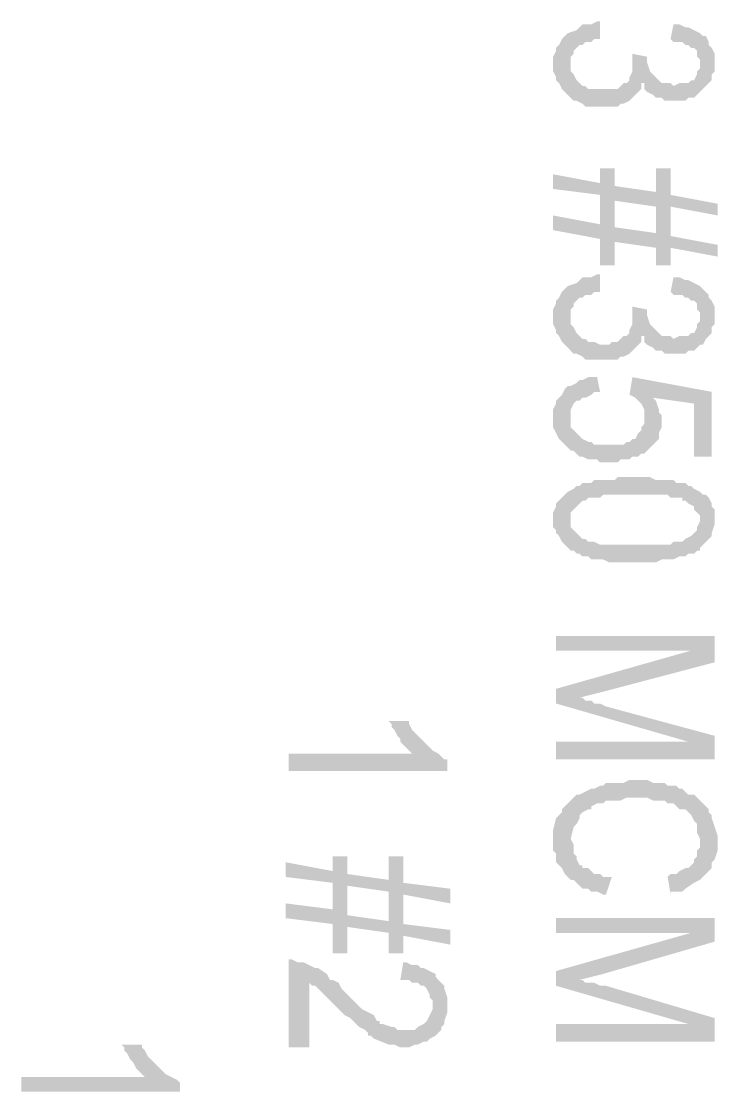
# Model space of a CAD drawing. Header units: inches. Extents: x -186 to 186, y -282 to 282.
# Drawn here: x 6.15 to 14.93, y -14.85 to -1.37 of the extents above; entities that cross this region are included whole.
import ezdxf

# ---------------------------------------------------------------- set-up
doc = ezdxf.new("R2010")
doc.units = ezdxf.units.IN
doc.header["$MEASUREMENT"] = 0
doc.layers.add('H', color=7, linetype='CONTINUOUS', lineweight=100)

msp = doc.modelspace()

# ---------------------------------------------------------------- hatches: boundary and pattern name
at = {"layer": 'H', "linetype": 'Continuous'}
for points in [[(13.444, -1.593), (13.444, -1.37), (13.407, -1.37), (13.333, -1.407), (13.296, -1.407), (13.222, -1.407), (13.185, -1.444), (13.148, -1.481), (13.037, -1.519), (13.074, -1.889), (13.074, -1.815), (13.111, -1.778), (13.111, -1.741), (13.148, -1.704), (13.185, -1.667), (13.222, -1.667), (13.259, -1.63), (13.333, -1.63), (13.37, -1.593)], [(14.704, -1.519), (14.63, -1.481), (14.556, -1.444), (14.519, -1.444), (14.444, -1.407), (14.37, -1.407), (14.333, -1.593), (14.37, -1.63), (14.444, -1.63), (14.481, -1.63), (14.519, -1.667), (14.556, -1.667), (14.593, -1.704), (14.63, -1.704), (14.667, -1.741), (14.667, -1.815), (14.704, -1.852), (14.704, -1.889)], [(13.889, -2.296), (13.852, -1.926), (13.852, -1.963), (13.852, -2), (13.815, -2.074), (13.815, -2.111), (13.778, -2.148), (13.741, -2.148), (13.667, -2.222), (13.593, -2.222), (13.556, -2.222), (13.444, -2.222), (13.37, -2.222), (13.296, -2.222), (13.259, -2.185), (13.222, -2.185), (13.185, -2.148), (13.148, -2.111), (13.111, -2.037), (13.074, -2), (13.074, -1.963), (13.074, -1.889), (13.037, -1.519), (13, -1.556), (12.963, -1.593), (12.926, -1.667), (12.889, -1.704), (12.889, -1.741), (12.852, -1.815), (12.852, -1.852), (12.852, -1.889), (12.852, -1.963), (12.852, -2), (12.889, -2.074), (12.889, -2.111), (12.926, -2.148), (12.963, -2.222), (13, -2.259), (13.037, -2.296), (13.074, -2.333), (13.111, -2.37), (13.148, -2.37), (13.222, -2.407), (13.259, -2.444), (13.296, -2.444), (13.37, -2.444), (13.556, -2.444), (13.63, -2.444), (13.667, -2.444), (13.704, -2.407), (13.741, -2.407), (13.815, -2.37), (13.852, -2.333)], [(14.889, -1.889), (14.889, -1.815), (14.889, -1.778), (14.852, -1.704), (14.815, -1.667), (14.815, -1.63), (14.778, -1.556), (14.741, -1.556), (14.704, -1.519), (14.704, -1.963), (14.667, -2), (14.667, -2.037), (14.63, -2.111), (14.593, -2.111), (14.556, -2.148), (14.481, -2.148), (14.444, -2.148), (14.37, -2.185), (14.333, -2.148), (14.296, -2.148), (14.222, -2.148), (14.148, -2.074), (14.111, -2.037), (14.074, -2), (14.037, -1.889), (14.037, -1.852), (14.037, -2.259), (14.111, -2.296), (14.148, -2.333), (14.222, -2.333), (14.259, -2.37), (14.333, -2.37), (14.481, -2.37), (14.519, -2.37), (14.556, -2.333), (14.63, -2.333), (14.667, -2.296), (14.704, -2.259), (14.741, -2.222), (14.778, -2.185), (14.815, -2.148), (14.852, -2.111), (14.852, -2.037), (14.889, -2), (14.889, -1.963)], [(14.037, -1.815), (13.852, -1.778), (13.852, -1.815), (13.852, -1.889), (13.852, -1.926), (13.889, -2.296), (13.926, -2.259), (13.963, -2.222), (13.963, -2.148), (14, -2.148), (14, -2.222), (14.037, -2.259), (14.037, -1.852)], [(14.926, -4.333), (14.926, -4.185), (14.333, -4.074), (14.333, -3.222), (14.148, -3.222), (14.148, -4.037), (13.63, -3.963), (13.63, -3.222), (13.444, -3.222), (13.444, -3.926), (12.852, -3.815), (12.852, -4), (13.444, -4.111), (13.444, -4.444), (13.63, -4.444), (13.63, -4.148), (14.148, -4.222), (14.148, -4.444), (14.333, -4.444), (14.333, -4.222)], [(13.444, -3.407), (12.852, -3.296), (12.852, -3.481), (13.444, -3.556), (13.444, -3.926)], [(14.148, -3.519), (13.63, -3.444), (13.63, -3.63), (14.148, -3.704), (14.148, -4.037)], [(14.926, -3.815), (14.926, -3.667), (14.333, -3.556), (14.333, -3.704)], [(13.444, -4.778), (13.444, -4.556), (13.407, -4.556), (13.333, -4.593), (13.296, -4.593), (13.222, -4.593), (13.185, -4.63), (13.148, -4.667), (13.037, -4.704), (13.074, -5.111), (13.074, -5), (13.111, -4.963), (13.111, -4.926), (13.148, -4.889), (13.185, -4.852), (13.222, -4.852), (13.259, -4.815), (13.333, -4.815), (13.37, -4.778)], [(13.889, -5.481), (13.852, -5.111), (13.852, -5.148), (13.852, -5.185), (13.815, -5.259), (13.815, -5.296), (13.778, -5.333), (13.741, -5.333), (13.667, -5.407), (13.593, -5.407), (13.556, -5.444), (13.444, -5.444), (13.37, -5.407), (13.296, -5.407), (13.259, -5.37), (13.222, -5.37), (13.185, -5.333), (13.148, -5.296), (13.111, -5.222), (13.074, -5.185), (13.074, -5.148), (13.074, -5.111), (13.037, -4.704), (13, -4.741), (12.963, -4.778), (12.926, -4.852), (12.889, -4.889), (12.889, -4.926), (12.852, -5), (12.852, -5.037), (12.852, -5.111), (12.852, -5.148), (12.852, -5.185), (12.889, -5.259), (12.889, -5.296), (12.926, -5.333), (12.963, -5.407), (13, -5.444), (13.037, -5.481), (13.074, -5.519), (13.111, -5.556), (13.148, -5.556), (13.222, -5.593), (13.259, -5.63), (13.296, -5.63), (13.37, -5.63), (13.556, -5.63), (13.63, -5.63), (13.667, -5.63), (13.704, -5.593), (13.741, -5.593), (13.815, -5.556), (13.852, -5.519)], [(14.889, -5.074), (14.889, -5), (14.889, -4.963), (14.852, -4.889), (14.815, -4.852), (14.815, -4.815), (14.778, -4.778), (14.741, -4.741), (14.704, -4.704), (14.704, -5.148), (14.667, -5.185), (14.667, -5.222), (14.63, -5.296), (14.593, -5.296), (14.556, -5.333), (14.481, -5.333), (14.444, -5.333), (14.37, -5.37), (14.333, -5.333), (14.296, -5.333), (14.222, -5.333), (14.148, -5.259), (14.111, -5.222), (14.074, -5.185), (14.037, -5.074), (14.037, -5.037), (14.037, -5.444), (14.111, -5.481), (14.148, -5.519), (14.222, -5.519), (14.259, -5.556), (14.333, -5.556), (14.481, -5.556), (14.519, -5.556), (14.556, -5.519), (14.63, -5.519), (14.667, -5.481), (14.704, -5.444), (14.741, -5.444), (14.778, -5.37), (14.815, -5.333), (14.852, -5.296), (14.852, -5.222), (14.889, -5.185), (14.889, -5.148)], [(14.704, -4.704), (14.63, -4.667), (14.556, -4.63), (14.519, -4.63), (14.444, -4.593), (14.37, -4.593), (14.333, -4.778), (14.37, -4.815), (14.444, -4.815), (14.481, -4.815), (14.519, -4.852), (14.556, -4.852), (14.593, -4.889), (14.63, -4.889), (14.667, -4.926), (14.667, -5), (14.704, -5.037), (14.704, -5.111)], [(14.037, -5), (13.852, -4.963), (13.852, -5), (13.852, -5.074), (13.852, -5.111), (13.889, -5.481), (13.926, -5.444), (13.963, -5.407), (13.963, -5.333), (14, -5.333), (14, -5.407), (14.037, -5.444), (14.037, -5.037)], [(13.444, -6.037), (13.407, -5.852), (13.333, -5.852), (13.296, -5.852), (13.222, -5.889), (13.185, -5.889), (13.148, -5.926), (13.074, -5.963), (13.037, -5.963), (13.074, -6.37), (13.074, -6.296), (13.074, -6.259), (13.111, -6.185), (13.148, -6.148), (13.185, -6.148), (13.222, -6.111), (13.259, -6.111), (13.333, -6.074), (13.37, -6.037)], [(14.852, -6.852), (14.852, -6.037), (13.852, -5.852), (13.815, -6.074), (13.889, -6.111), (13.926, -6.148), (13.963, -6.185), (14, -6.259), (14, -6.296), (14, -6.815), (14.037, -6.778), (14.074, -6.741), (14.111, -6.111), (14.63, -6.185), (14.63, -6.852)], [(14, -6.815), (14, -6.37), (14, -6.444), (13.963, -6.481), (13.963, -6.519), (13.926, -6.556), (13.889, -6.63), (13.852, -6.63), (13.815, -6.667), (13.778, -6.667), (13.741, -6.704), (13.667, -6.704), (13.444, -6.704), (13.37, -6.704), (13.333, -6.667), (13.296, -6.667), (13.222, -6.63), (13.185, -6.593), (13.148, -6.556), (13.111, -6.519), (13.074, -6.481), (13.074, -6.407), (13.074, -6.37), (13.037, -5.963), (13, -6), (12.963, -6.074), (12.926, -6.111), (12.889, -6.148), (12.889, -6.185), (12.852, -6.259), (12.852, -6.296), (12.852, -6.37), (12.852, -6.407), (12.852, -6.481), (12.889, -6.556), (12.926, -6.63), (12.963, -6.667), (13, -6.704), (13.037, -6.741), (13.074, -6.778), (13.111, -6.778), (13.148, -6.815), (13.185, -6.852), (13.222, -6.852), (13.296, -6.889), (13.333, -6.889), (13.407, -6.889), (13.444, -6.926), (13.667, -6.926), (13.704, -6.889), (13.778, -6.889), (13.815, -6.889), (13.852, -6.852), (13.926, -6.852), (13.963, -6.815)], [(14.222, -6.407), (14.222, -6.333), (14.185, -6.296), (14.185, -6.259), (14.148, -6.148), (14.111, -6.111), (14.074, -6.741), (14.111, -6.704), (14.148, -6.667), (14.185, -6.63), (14.185, -6.556), (14.222, -6.481)], [(14.889, -7.667), (14.889, -7.556), (14.889, -7.519), (14.852, -7.481), (14.852, -7.444), (14.815, -7.37), (14.778, -7.333), (14.741, -7.333), (14.704, -7.296), (14.63, -7.259), (14.593, -7.222), (14.556, -7.222), (14.519, -7.185), (14.481, -7.185), (14.407, -7.185), (14.37, -7.148), (14.333, -7.148), (14.259, -7.148), (14.185, -7.148), (14.148, -7.148), (14.074, -7.111), (13.667, -7.111), (13.63, -7.148), (13.556, -7.148), (13.481, -7.148), (13.444, -7.148), (13.37, -7.148), (13.333, -7.185), (13.296, -7.185), (13.222, -7.185), (13.185, -7.222), (13.148, -7.222), (13.111, -7.259), (13.037, -7.296), (13.074, -7.667), (13.074, -7.63), (13.074, -7.556), (13.111, -7.519), (13.148, -7.481), (13.185, -7.444), (13.222, -7.407), (13.259, -7.407), (13.296, -7.37), (13.333, -7.37), (13.37, -7.37), (13.444, -7.37), (13.481, -7.333), (13.519, -7.333), (13.667, -7.333), (13.704, -7.333), (14.037, -7.333), (14.111, -7.333), (14.222, -7.333), (14.296, -7.333), (14.333, -7.37), (14.37, -7.37), (14.444, -7.37), (14.481, -7.37), (14.481, -7.407), (14.519, -7.407), (14.556, -7.444), (14.63, -7.481), (14.63, -7.519), (14.667, -7.556), (14.704, -7.593), (14.704, -7.63), (14.704, -8), (14.741, -7.963), (14.778, -7.926), (14.815, -7.889), (14.852, -7.852), (14.852, -7.815), (14.889, -7.704)], [(14.704, -8), (14.704, -7.63), (14.704, -7.667), (14.667, -7.741), (14.667, -7.778), (14.63, -7.815), (14.593, -7.852), (14.519, -7.889), (14.481, -7.926), (14.444, -7.926), (14.37, -7.926), (14.333, -7.963), (14.296, -7.963), (14.222, -7.963), (14.185, -7.963), (13.593, -7.963), (13.519, -7.963), (13.481, -7.963), (13.444, -7.963), (13.37, -7.926), (13.333, -7.926), (13.296, -7.926), (13.259, -7.889), (13.222, -7.889), (13.185, -7.852), (13.148, -7.815), (13.111, -7.778), (13.074, -7.741), (13.074, -7.704), (13.074, -7.667), (13.037, -7.296), (13, -7.333), (12.963, -7.37), (12.926, -7.407), (12.889, -7.444), (12.889, -7.481), (12.852, -7.556), (12.852, -7.593), (12.852, -7.667), (12.852, -7.741), (12.889, -7.778), (12.889, -7.815), (12.926, -7.852), (12.963, -7.926), (13, -7.963), (13.037, -8), (13.074, -8.037), (13.111, -8.037), (13.148, -8.074), (13.185, -8.074), (13.222, -8.111), (13.296, -8.111), (13.333, -8.148), (13.37, -8.148), (13.444, -8.148), (13.481, -8.148), (13.556, -8.185), (13.667, -8.185), (13.741, -8.185), (14.037, -8.185), (14.111, -8.185), (14.148, -8.185), (14.222, -8.148), (14.296, -8.148), (14.333, -8.148), (14.37, -8.148), (14.444, -8.111), (14.481, -8.111), (14.519, -8.111), (14.556, -8.074), (14.63, -8.074), (14.667, -8.037), (14.704, -8.037)], [(14.889, -9.444), (14.889, -9.111), (12.889, -9.111), (12.889, -9.296), (14.593, -9.296)], [(14.889, -9.444), (14.593, -9.296), (12.889, -9.778), (13.185, -9.889), (13.481, -9.815)], [(14.889, -10.667), (14.889, -10.37), (13.519, -10), (13.444, -9.963), (13.37, -9.963), (13.333, -9.926), (13.259, -9.926), (13.222, -9.889), (13.185, -9.889), (12.889, -9.778), (12.889, -9.963), (14.556, -10.444)], [(11.074, -10.296), (11.037, -10.222), (11.037, -10.185), (10.778, -10.185), (10.815, -10.222), (10.815, -10.259), (10.852, -10.296), (10.889, -10.37), (10.926, -10.407), (10.926, -10.444), (10.963, -10.481), (11, -10.519), (11.037, -10.556), (11.074, -10.593)], [(11.519, -10.815), (11.519, -10.667), (11.481, -10.667), (11.444, -10.63), (11.407, -10.593), (11.333, -10.556), (11.296, -10.519), (11.259, -10.481), (11.222, -10.444), (11.185, -10.407), (11.148, -10.37), (11.111, -10.333), (11.074, -10.296), (11.074, -10.593), (9.519, -10.593), (9.519, -10.815)], [(14.889, -10.667), (14.556, -10.444), (12.889, -10.444), (12.889, -10.667)], [(14.704, -11.185), (14.667, -11.148), (14.63, -11.111), (14.556, -11.111), (14.519, -11.074), (14.481, -11.037), (14.444, -11.037), (14.407, -11), (14.37, -11), (14.296, -11), (14.259, -10.963), (14.185, -10.963), (14.148, -10.963), (14.111, -10.963), (14.037, -10.926), (13.815, -10.926), (13.741, -10.963), (13.667, -10.963), (13.63, -10.963), (13.556, -10.963), (13.519, -10.963), (13.481, -11), (13.444, -11), (13.37, -11.037), (13.333, -11.037), (13.259, -11.074), (13.185, -11.111), (13.148, -11.111), (13.111, -11.148), (13.074, -11.185), (13.037, -11.222), (13, -11.259), (12.963, -11.296), (12.963, -11.333), (12.926, -11.37), (12.889, -11.407), (12.852, -11.556), (12.852, -11.63), (12.852, -11.704), (12.852, -11.741), (12.852, -11.815), (12.889, -11.852), (12.889, -11.889), (12.889, -11.963), (12.926, -12), (12.963, -12.037), (13, -12.111), (13.037, -12.148), (13.074, -12.185), (13.074, -11.667), (13.111, -11.519), (13.148, -11.481), (13.185, -11.407), (13.185, -11.37), (13.222, -11.333), (13.296, -11.296), (13.333, -11.296), (13.333, -11.259), (13.407, -11.222), (13.444, -11.222), (13.481, -11.222), (13.519, -11.185), (13.593, -11.185), (13.667, -11.185), (13.704, -11.185), (13.778, -11.148), (14.037, -11.148), (14.111, -11.185), (14.148, -11.185), (14.222, -11.185), (14.259, -11.185), (14.296, -11.222), (14.37, -11.222), (14.407, -11.259), (14.444, -11.296), (14.519, -11.296), (14.556, -11.333), (14.593, -11.37), (14.63, -11.444), (14.667, -11.481), (14.667, -11.519), (14.667, -11.593), (14.704, -11.667), (14.704, -11.704)], [(14.926, -11.704), (14.926, -11.63), (14.852, -11.407), (14.852, -11.37), (14.815, -11.333), (14.815, -11.296), (14.778, -11.259), (14.741, -11.222), (14.704, -11.185), (14.704, -11.704), (14.704, -11.778), (14.667, -11.815), (14.667, -11.889), (14.63, -11.926), (14.63, -11.963), (14.593, -12), (14.556, -12.037), (14.519, -12.037), (14.444, -12.074), (14.407, -12.111), (14.333, -12.111), (14.296, -12.148), (14.333, -12.37), (14.333, -12.333), (14.407, -12.333), (14.481, -12.333), (14.519, -12.296), (14.63, -12.222), (14.704, -12.185), (14.741, -12.148), (14.778, -12.111), (14.815, -12.074), (14.852, -12.037), (14.852, -11.963), (14.889, -11.926), (14.926, -11.815), (14.926, -11.778)], [(13.593, -12.148), (13.556, -12.148), (13.481, -12.148), (13.444, -12.111), (13.37, -12.111), (13.333, -12.074), (13.296, -12.037), (13.222, -12.037), (13.222, -12), (13.185, -12), (13.148, -11.926), (13.148, -11.889), (13.111, -11.852), (13.111, -11.815), (13.111, -11.741), (13.074, -11.667), (13.074, -12.185), (13.111, -12.185), (13.148, -12.222), (13.185, -12.259), (13.222, -12.296), (13.296, -12.296), (13.333, -12.333), (13.407, -12.333), (13.481, -12.37), (13.519, -12.37)], [(11.556, -13), (11.556, -12.815), (10.963, -12.741), (10.963, -11.889), (10.778, -11.889), (10.778, -12.704), (10.259, -12.63), (10.259, -11.889), (10.074, -11.889), (10.074, -12.556), (9.481, -12.481), (9.481, -12.667), (10.074, -12.741), (10.074, -13.111), (10.259, -13.111), (10.259, -12.778), (10.778, -12.852), (10.778, -13.111), (10.963, -13.111), (10.963, -12.889)], [(10.074, -12.074), (9.481, -11.963), (9.481, -12.148), (10.074, -12.222), (10.074, -12.556)], [(10.778, -12.185), (10.259, -12.111), (10.259, -12.259), (10.778, -12.333), (10.778, -12.704)], [(11.556, -12.481), (11.556, -12.296), (10.963, -12.222), (10.963, -12.37)], [(14.889, -12.963), (14.889, -12.667), (12.889, -12.667), (12.889, -12.852), (14.593, -12.852)], [(14.889, -12.963), (14.593, -12.852), (12.889, -13.333), (13.185, -13.444), (13.481, -13.37)], [(11.37, -14.148), (11.333, -13.778), (11.333, -13.815), (11.296, -13.889), (11.259, -13.963), (11.222, -14), (11.148, -14.037), (11.111, -14.074), (11.037, -14.074), (10.963, -14.074), (10.889, -14.074), (10.852, -14.037), (10.815, -14.037), (10.704, -14), (10.667, -14), (10.667, -13.963), (10.63, -13.963), (10.593, -13.889), (10.519, -13.852), (10.444, -13.815), (10.407, -13.778), (10.222, -13.593), (10.185, -13.556), (10.148, -13.481), (10.074, -13.444), (10.037, -13.444), (10, -13.37), (9.889, -13.296), (9.852, -13.296), (9.778, -13.259), (9.704, -13.222), (9.667, -13.222), (9.63, -13.222), (9.556, -13.185), (9.519, -13.185), (9.519, -14.296), (9.778, -14.296), (9.778, -13.481), (9.815, -13.519), (9.852, -13.519), (9.889, -13.556), (9.926, -13.593), (9.963, -13.63), (10, -13.667), (10.037, -13.704), (10.148, -13.815), (10.185, -13.852), (10.222, -13.889), (10.296, -13.926), (10.333, -13.963), (10.37, -14), (10.407, -14.037), (10.481, -14.074), (10.519, -14.111), (10.519, -14.148), (10.556, -14.148), (10.593, -14.185), (10.778, -14.259), (10.815, -14.259), (10.852, -14.259), (10.926, -14.296), (11.037, -14.296), (11.111, -14.259), (11.148, -14.259), (11.222, -14.222), (11.259, -14.222), (11.296, -14.185)], [(11.519, -13.778), (11.519, -13.667), (11.481, -13.556), (11.481, -13.519), (11.444, -13.481), (11.407, -13.444), (11.37, -13.407), (11.37, -13.37), (11.296, -13.333), (11.222, -13.296), (11.185, -13.296), (11.148, -13.259), (11.074, -13.259), (11, -13.222), (10.963, -13.222), (10.926, -13.444), (10.963, -13.444), (11.037, -13.444), (11.074, -13.481), (11.148, -13.481), (11.185, -13.519), (11.222, -13.519), (11.259, -13.556), (11.296, -13.63), (11.296, -13.667), (11.333, -13.704), (11.333, -13.778), (11.37, -14.148), (11.407, -14.111), (11.444, -14.074), (11.444, -14.037), (11.481, -14), (11.481, -13.963), (11.519, -13.852)], [(14.889, -14.222), (14.889, -13.926), (13.519, -13.519), (13.444, -13.519), (13.37, -13.481), (13.333, -13.481), (13.259, -13.481), (13.222, -13.444), (13.185, -13.444), (12.889, -13.333), (12.889, -13.519), (14.556, -14)], [(14.889, -14.222), (14.556, -14), (12.889, -14), (12.889, -14.222)], [(7.704, -14.333), (7.667, -14.296), (7.667, -14.259), (7.407, -14.259), (7.444, -14.296), (7.444, -14.333), (7.481, -14.37), (7.519, -14.444), (7.556, -14.481), (7.593, -14.556), (7.63, -14.593), (7.667, -14.63), (7.704, -14.667)], [(8.148, -14.852), (8.148, -14.741), (8.111, -14.704), (8.037, -14.667), (7.963, -14.63), (7.926, -14.593), (7.852, -14.519), (7.815, -14.481), (7.778, -14.444), (7.741, -14.407), (7.704, -14.333), (7.704, -14.667), (6.148, -14.667), (6.148, -14.852)]]:
    msp.add_hatch(color=0, dxfattribs=at).paths.add_polyline_path(points)

doc.saveas('drawing.dxf')
